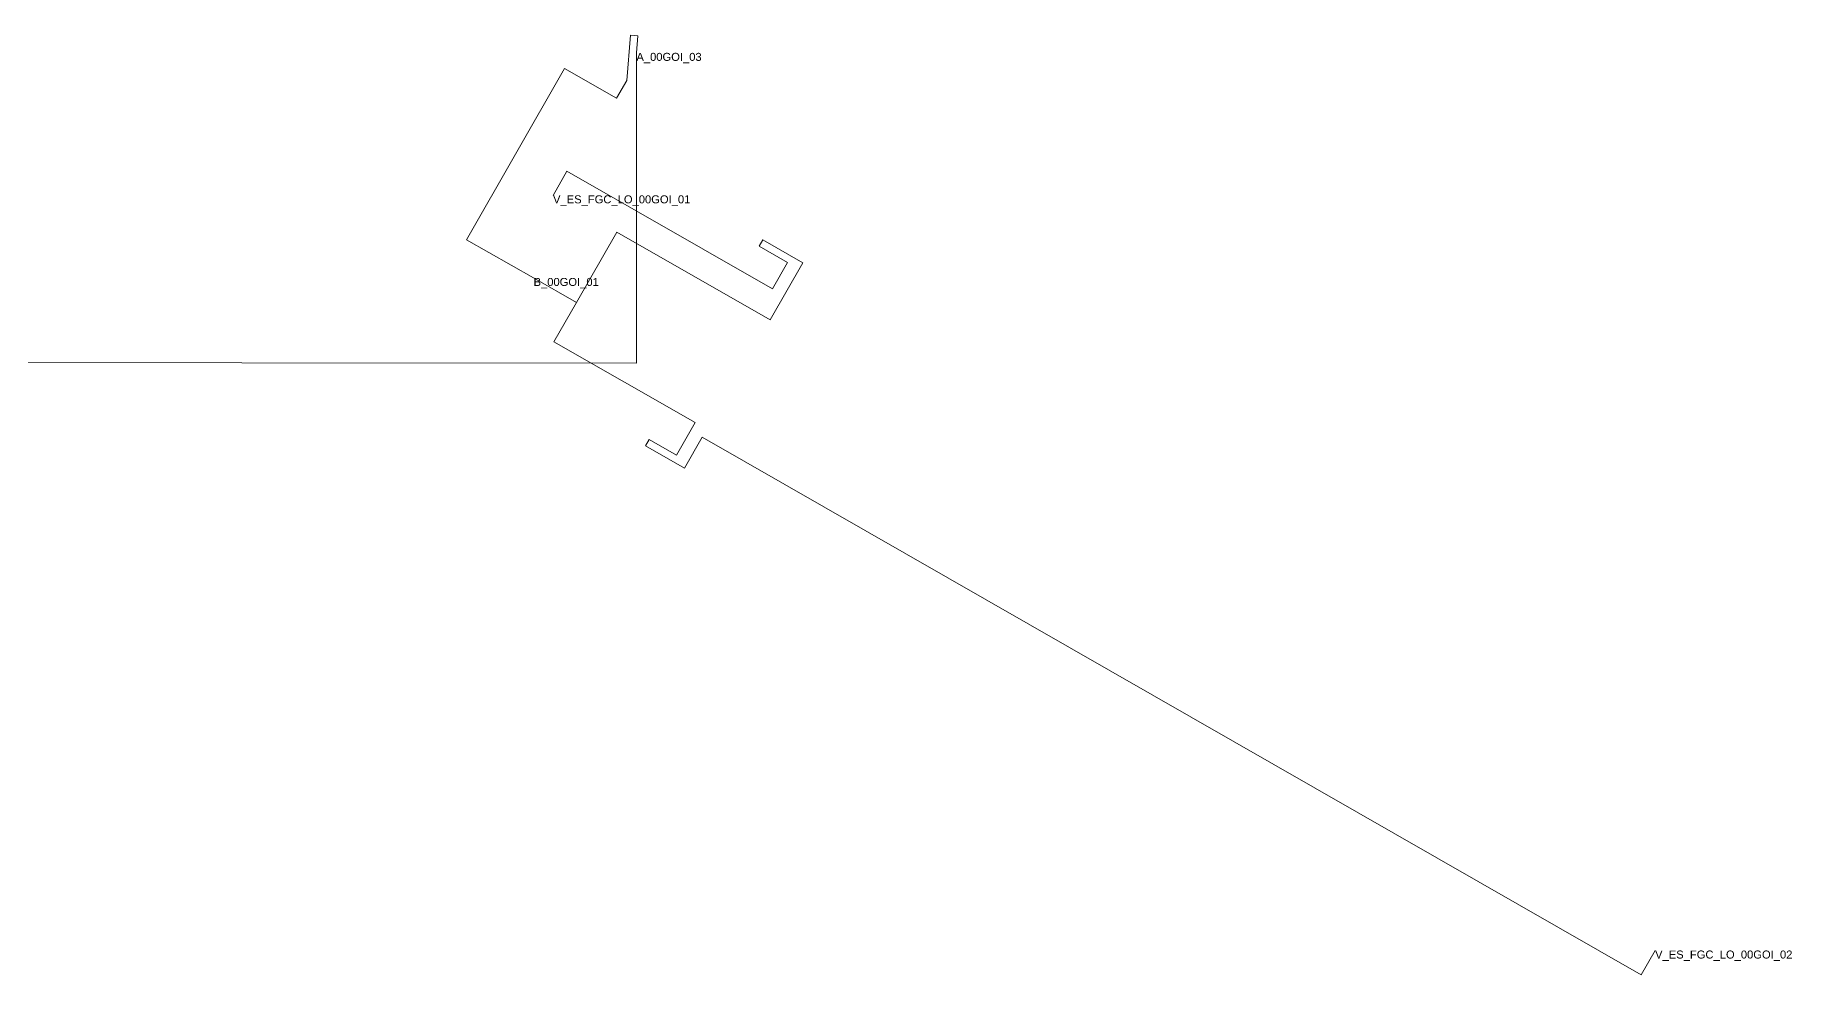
# Model space of a CAD drawing. Header units: metres. Extents: x 425995 to 426215, y 4578415 to 4578562.
# Drawn here: x 426105 to 426214.7, y 4578503.1 to 4578561.8 of the extents above; entities that cross this region are included whole.
import ezdxf
from ezdxf.enums import TextEntityAlignment as Align

# ---------------------------------------------------------------- set-up
doc = ezdxf.new("R2010")
doc.units = ezdxf.units.M
doc.header["$MEASUREMENT"] = 0
for name, color, linetype, lineweight, true_color in [('01_A_AccesTren_t', 40, 'Continuous', 0, 0xffd600), ('01_C_AccesExt_t', 251, 'Continuous', 0, 0x646464), ('01_I_Ascensor_l', 251, 'Continuous', 0, 0x646464), ('01_I_BarreraTarifaria_t', 251, 'Continuous', 0, 0x646464), ('01_I_Horitzontal_l', 251, 'Continuous', 0, 0x646464), ('Carrer', 251, 'Continuous', 0, 0x646464)]:
    doc.layers.add(name, color=color, linetype=linetype, lineweight=lineweight, true_color=true_color)
doc.styles.add('Style-Arial', font='arial.ttf')

msp = doc.modelspace()

# ---------------------------------------------------------------- linework, layer by layer
at = {"layer": '01_I_Ascensor_l'}
for p, q in [((426142.637251, 4578561.798716), (426142.184106, 4578561.836987, -10)), ((426150.446857, 4578549.044507, -10), (426150.213257, 4578548.636549, -20)), ((426143.344452, 4578536.566596, -10), (426143.119024, 4578536.173088, -20))]:
    msp.add_line(p, q, dxfattribs=at)
at = {"layer": '01_I_Horitzontal_l'}
for p, q in [((426142.546792, 4578560.727638), (426142.637251, 4578561.798716)), ((426136.122209, 4578546.660465, -10), (426138.805152, 4578545.126979, -10))]:
    msp.add_line(p, q, dxfattribs=at)
at = {"layer": '01_I_Horitzontal_l', "flags": 128}
for points, elevation in [([(426142.184106, 4578561.836987), (426141.946155, 4578559.010768), (426141.304831, 4578557.888725), (426138.055987, 4578559.745662), (426131.942403, 4578549.049511), (426136.122209, 4578546.660465)], -10), ([(426150.213257, 4578548.636549), (426151.987165, 4578547.620793), (426151.043649, 4578545.973045), (426138.199525, 4578553.327709), (426137.338266, 4578551.823614)], -20), ([(426138.805152, 4578545.126979), (426141.320713, 4578549.528133), (426150.914038, 4578544.04489), (426152.952946, 4578547.612105), (426150.446857, 4578549.044507)], -10), ([(426138.805152, 4578545.126979), (426137.397127, 4578542.663538), (426146.216304, 4578537.622773), (426145.0541, 4578535.589415), (426143.344452, 4578536.566596)], -10), ([(426143.119024, 4578536.173088), (426145.555633, 4578534.777239), (426146.660443, 4578536.705807), (426205.318744, 4578503.102497), (426206.19049, 4578504.624471)], -20)]:
    msp.add_lwpolyline(points, dxfattribs=dict(at, elevation=elevation))
at = {"layer": 'Carrer', "flags": 128}
msp.add_lwpolyline([(426142.546792, 4578560.727638), (426142.546792, 4578541.343993), (426068.574978, 4578541.404195)], dxfattribs=at)

# ---------------------------------------------------------------- texts
at = {"layer": '01_A_AccesTren_t', "style": 'Style-Arial'}
for s, p in [('V_ES_FGC_LO_00GOI_01', (426137.338245, 4578551.82356, -20)), ('V_ES_FGC_LO_00GOI_02', (426206.19049, 4578504.624471, -20))]:
    msp.add_text(s, height=0.5, dxfattribs=at).set_placement(p, align=Align.TOP_LEFT)
at = {"layer": '01_C_AccesExt_t', "style": 'Style-Arial'}
msp.add_text('A_00GOI_03', height=0.5, dxfattribs=at).set_placement((426142.546792, 4578560.727638), align=Align.TOP_LEFT)
at = {"layer": '01_I_BarreraTarifaria_t', "style": 'Style-Arial'}
msp.add_text('B_00GOI_01', height=0.5, dxfattribs=at).set_placement((426136.122209, 4578546.660465, -10), align=Align.TOP_LEFT)

doc.saveas('drawing.dxf')
